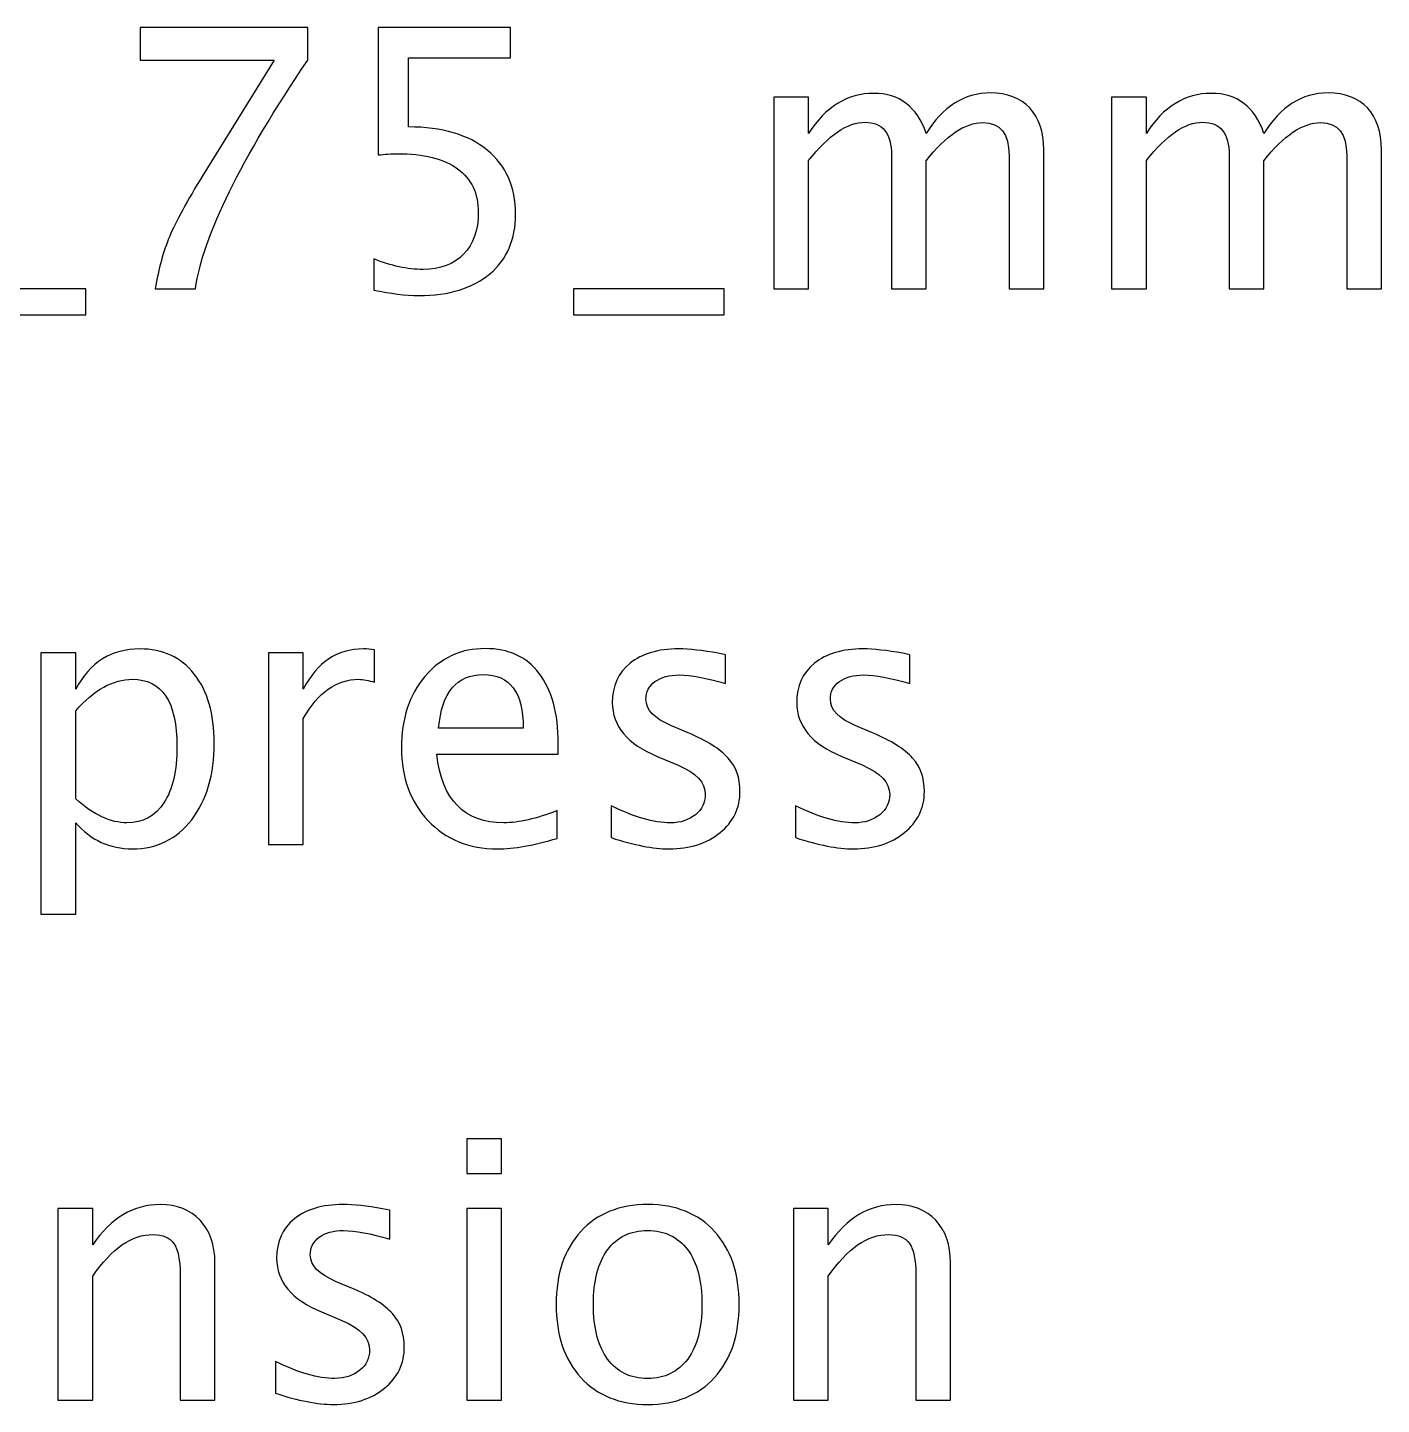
# Model space of a CAD drawing. Header units: centimetres. Extents: x -13 to 11.2, y -7 to 14.2.
# Drawn here: x 6.017 to 10.771, y 9.252 to 14.089 of the extents above; entities that cross this region are included whole.
import ezdxf

# ---------------------------------------------------------------- set-up
doc = ezdxf.new("R2010")
doc.units = ezdxf.units.CM
doc.header["$MEASUREMENT"] = 0
doc.layers.add('Layer 1', color=7, linetype='Continuous')

msp = doc.modelspace()

# ---------------------------------------------------------------- linework, layer by layer
at = {"layer": 'Layer 1'}
for points, knots in [([(6.46504, 13.17044), (6.47689, 13.24198), (6.49404, 13.304), (6.51605, 13.35607), (6.51605, 13.35607), (6.53807, 13.40814), (6.57722, 13.4799), (6.6331, 13.57091), (6.6331, 13.57091), (6.6331, 13.57091), (6.88287, 13.97435), (6.88287, 13.97435), (6.88287, 13.97435), (6.88287, 13.97435), (6.4117, 13.97435), (6.4117, 13.97435), (6.4117, 13.97435), (6.4117, 13.97435), (6.4117, 14.08865), (6.4117, 14.08865), (6.4117, 14.08865), (6.4117, 14.08865), (7.00098, 14.08865), (7.00098, 14.08865), (7.00098, 14.08865), (7.00098, 14.08865), (7.00098, 13.97435), (7.00098, 13.97435), (7.00098, 13.97435), (6.76582, 13.62722), (6.63416, 13.35925), (6.60601, 13.17044), (6.60601, 13.17044), (6.60601, 13.17044), (6.46504, 13.17044), (6.46504, 13.17044)], [0, 0, 0, 0, 0.1, 0.1, 0.1, 0.1, 0.2, 0.2, 0.2, 0.2, 0.3, 0.3, 0.3, 0.3, 0.4, 0.4, 0.4, 0.4, 0.5, 0.5, 0.5, 0.5, 0.6, 0.6, 0.6, 0.6, 0.7, 0.7, 0.7, 0.7, 0.8, 0.8, 0.8, 0.8, 1, 1, 1, 1]), ([(7.23254, 13.16663), (7.23254, 13.16663), (7.23254, 13.27585), (7.23254, 13.27585), (7.23254, 13.27585), (7.29329, 13.2513), (7.35086, 13.23902), (7.4059, 13.23902), (7.4059, 13.23902), (7.46601, 13.23902), (7.51342, 13.2568), (7.54792, 13.29236), (7.54792, 13.29236), (7.58243, 13.32792), (7.59957, 13.37682), (7.59957, 13.43905), (7.59957, 13.43905), (7.59957, 13.50593), (7.57523, 13.55716), (7.52655, 13.5925), (7.52655, 13.5925), (7.47786, 13.62785), (7.40738, 13.64542), (7.3153, 13.64542), (7.3153, 13.64542), (7.29392, 13.64542), (7.27128, 13.64394), (7.24778, 13.64098), (7.24778, 13.64098), (7.24778, 13.64098), (7.24778, 14.08865), (7.24778, 14.08865), (7.24778, 14.08865), (7.24778, 14.08865), (7.7126, 14.08865), (7.7126, 14.08865), (7.7126, 14.08865), (7.7126, 14.08865), (7.7126, 13.98197), (7.7126, 13.98197), (7.7126, 13.98197), (7.7126, 13.98197), (7.35446, 13.98197), (7.35446, 13.98197), (7.35446, 13.98197), (7.35446, 13.98197), (7.35446, 13.7394), (7.35446, 13.7394), (7.35446, 13.7394), (7.47257, 13.7394), (7.56465, 13.71231), (7.6309, 13.65812), (7.6309, 13.65812), (7.69715, 13.60415), (7.73038, 13.52922), (7.73038, 13.43333), (7.73038, 13.43333), (7.73038, 13.34401), (7.70032, 13.27416), (7.64021, 13.22357), (7.64021, 13.22357), (7.5801, 13.17298), (7.49712, 13.14758), (7.39129, 13.14758), (7.39129, 13.14758), (7.34409, 13.14758), (7.29117, 13.15393), (7.23254, 13.16663)], [0, 0, 0, 0, 0.0555556, 0.0555556, 0.0555556, 0.0555556, 0.1111111, 0.1111111, 0.1111111, 0.1111111, 0.1666667, 0.1666667, 0.1666667, 0.1666667, 0.2222222, 0.2222222, 0.2222222, 0.2222222, 0.2777778, 0.2777778, 0.2777778, 0.2777778, 0.3333333, 0.3333333, 0.3333333, 0.3333333, 0.3888889, 0.3888889, 0.3888889, 0.3888889, 0.4444444, 0.4444444, 0.4444444, 0.4444444, 0.5, 0.5, 0.5, 0.5, 0.5555556, 0.5555556, 0.5555556, 0.5555556, 0.6111111, 0.6111111, 0.6111111, 0.6111111, 0.6666667, 0.6666667, 0.6666667, 0.6666667, 0.7222222, 0.7222222, 0.7222222, 0.7222222, 0.7777778, 0.7777778, 0.7777778, 0.7777778, 0.8333333, 0.8333333, 0.8333333, 0.8333333, 0.8888889, 0.8888889, 0.8888889, 0.8888889, 1, 1, 1, 1]), ([(8.63758, 13.17044), (8.63758, 13.17044), (8.63758, 13.84354), (8.63758, 13.84354), (8.63758, 13.84354), (8.63758, 13.84354), (8.7595, 13.84354), (8.7595, 13.84354), (8.7595, 13.84354), (8.7595, 13.84354), (8.7595, 13.71633), (8.7595, 13.71633), (8.7595, 13.71633), (8.81898, 13.81052), (8.89518, 13.85751), (8.98852, 13.85751), (8.98852, 13.85751), (9.07848, 13.85751), (9.13965, 13.81052), (9.17225, 13.71633), (9.17225, 13.71633), (9.23004, 13.81137), (9.30539, 13.85878), (9.39789, 13.85878), (9.39789, 13.85878), (9.45694, 13.85878), (9.50287, 13.84142), (9.53568, 13.8065), (9.53568, 13.8065), (9.56849, 13.77157), (9.585, 13.72268), (9.585, 13.65981), (9.585, 13.65981), (9.585, 13.65981), (9.585, 13.17044), (9.585, 13.17044), (9.585, 13.17044), (9.585, 13.17044), (9.46308, 13.17044), (9.46308, 13.17044), (9.46308, 13.17044), (9.46308, 13.17044), (9.46308, 13.63971), (9.46308, 13.63971), (9.46308, 13.63971), (9.46308, 13.71633), (9.4326, 13.75464), (9.37164, 13.75464), (9.37164, 13.75464), (9.30835, 13.75464), (9.24189, 13.70998), (9.17225, 13.62044), (9.17225, 13.62044), (9.17225, 13.62044), (9.17225, 13.17044), (9.17225, 13.17044), (9.17225, 13.17044), (9.17225, 13.17044), (9.05033, 13.17044), (9.05033, 13.17044), (9.05033, 13.17044), (9.05033, 13.17044), (9.05033, 13.64013), (9.05033, 13.64013), (9.05033, 13.64013), (9.05033, 13.71739), (9.01943, 13.75591), (8.95741, 13.75591), (8.95741, 13.75591), (8.89581, 13.75591), (8.82977, 13.71104), (8.7595, 13.62108), (8.7595, 13.62108), (8.7595, 13.62108), (8.7595, 13.17044), (8.7595, 13.17044), (8.7595, 13.17044), (8.7595, 13.17044), (8.63758, 13.17044), (8.63758, 13.17044)], [0, 0, 0, 0, 0.047619, 0.047619, 0.047619, 0.047619, 0.0952381, 0.0952381, 0.0952381, 0.0952381, 0.1428571, 0.1428571, 0.1428571, 0.1428571, 0.1904762, 0.1904762, 0.1904762, 0.1904762, 0.2380952, 0.2380952, 0.2380952, 0.2380952, 0.2857143, 0.2857143, 0.2857143, 0.2857143, 0.3333333, 0.3333333, 0.3333333, 0.3333333, 0.3809524, 0.3809524, 0.3809524, 0.3809524, 0.4285714, 0.4285714, 0.4285714, 0.4285714, 0.4761905, 0.4761905, 0.4761905, 0.4761905, 0.5238095, 0.5238095, 0.5238095, 0.5238095, 0.5714286, 0.5714286, 0.5714286, 0.5714286, 0.6190476, 0.6190476, 0.6190476, 0.6190476, 0.6666667, 0.6666667, 0.6666667, 0.6666667, 0.7142857, 0.7142857, 0.7142857, 0.7142857, 0.7619048, 0.7619048, 0.7619048, 0.7619048, 0.8095238, 0.8095238, 0.8095238, 0.8095238, 0.8571429, 0.8571429, 0.8571429, 0.8571429, 0.9047619, 0.9047619, 0.9047619, 0.9047619, 1, 1, 1, 1]), ([(9.82334, 13.17044), (9.82334, 13.17044), (9.82334, 13.84354), (9.82334, 13.84354), (9.82334, 13.84354), (9.82334, 13.84354), (9.94526, 13.84354), (9.94526, 13.84354), (9.94526, 13.84354), (9.94526, 13.84354), (9.94526, 13.71633), (9.94526, 13.71633), (9.94526, 13.71633), (10.00474, 13.81052), (10.08094, 13.85751), (10.17428, 13.85751), (10.17428, 13.85751), (10.26424, 13.85751), (10.32541, 13.81052), (10.35801, 13.71633), (10.35801, 13.71633), (10.4158, 13.81137), (10.49115, 13.85878), (10.58365, 13.85878), (10.58365, 13.85878), (10.6427, 13.85878), (10.68863, 13.84142), (10.72144, 13.8065), (10.72144, 13.8065), (10.75425, 13.77157), (10.77076, 13.72268), (10.77076, 13.65981), (10.77076, 13.65981), (10.77076, 13.65981), (10.77076, 13.17044), (10.77076, 13.17044), (10.77076, 13.17044), (10.77076, 13.17044), (10.64884, 13.17044), (10.64884, 13.17044), (10.64884, 13.17044), (10.64884, 13.17044), (10.64884, 13.63971), (10.64884, 13.63971), (10.64884, 13.63971), (10.64884, 13.71633), (10.61836, 13.75464), (10.5574, 13.75464), (10.5574, 13.75464), (10.49411, 13.75464), (10.42765, 13.70998), (10.35801, 13.62044), (10.35801, 13.62044), (10.35801, 13.62044), (10.35801, 13.17044), (10.35801, 13.17044), (10.35801, 13.17044), (10.35801, 13.17044), (10.23609, 13.17044), (10.23609, 13.17044), (10.23609, 13.17044), (10.23609, 13.17044), (10.23609, 13.64013), (10.23609, 13.64013), (10.23609, 13.64013), (10.23609, 13.71739), (10.20519, 13.75591), (10.14317, 13.75591), (10.14317, 13.75591), (10.08157, 13.75591), (10.01553, 13.71104), (9.94526, 13.62108), (9.94526, 13.62108), (9.94526, 13.62108), (9.94526, 13.17044), (9.94526, 13.17044), (9.94526, 13.17044), (9.94526, 13.17044), (9.82334, 13.17044), (9.82334, 13.17044)], [0, 0, 0, 0, 0.047619, 0.047619, 0.047619, 0.047619, 0.0952381, 0.0952381, 0.0952381, 0.0952381, 0.1428571, 0.1428571, 0.1428571, 0.1428571, 0.1904762, 0.1904762, 0.1904762, 0.1904762, 0.2380952, 0.2380952, 0.2380952, 0.2380952, 0.2857143, 0.2857143, 0.2857143, 0.2857143, 0.3333333, 0.3333333, 0.3333333, 0.3333333, 0.3809524, 0.3809524, 0.3809524, 0.3809524, 0.4285714, 0.4285714, 0.4285714, 0.4285714, 0.4761905, 0.4761905, 0.4761905, 0.4761905, 0.5238095, 0.5238095, 0.5238095, 0.5238095, 0.5714286, 0.5714286, 0.5714286, 0.5714286, 0.6190476, 0.6190476, 0.6190476, 0.6190476, 0.6666667, 0.6666667, 0.6666667, 0.6666667, 0.7142857, 0.7142857, 0.7142857, 0.7142857, 0.7619048, 0.7619048, 0.7619048, 0.7619048, 0.8095238, 0.8095238, 0.8095238, 0.8095238, 0.8571429, 0.8571429, 0.8571429, 0.8571429, 0.9047619, 0.9047619, 0.9047619, 0.9047619, 1, 1, 1, 1]), ([(5.69288, 13.079), (5.69288, 13.079), (5.69288, 13.17044), (5.69288, 13.17044), (5.69288, 13.17044), (5.69288, 13.17044), (6.2212, 13.17044), (6.2212, 13.17044), (6.2212, 13.17044), (6.2212, 13.17044), (6.2212, 13.079), (6.2212, 13.079), (6.2212, 13.079), (6.2212, 13.079), (5.69288, 13.079), (5.69288, 13.079)], [0, 0, 0, 0, 0.2, 0.2, 0.2, 0.2, 0.4, 0.4, 0.4, 0.4, 0.6, 0.6, 0.6, 0.6, 1, 1, 1, 1]), ([(7.934, 13.079), (7.934, 13.079), (7.934, 13.17044), (7.934, 13.17044), (7.934, 13.17044), (7.934, 13.17044), (8.46232, 13.17044), (8.46232, 13.17044), (8.46232, 13.17044), (8.46232, 13.17044), (8.46232, 13.079), (8.46232, 13.079), (8.46232, 13.079), (8.46232, 13.079), (7.934, 13.079), (7.934, 13.079)], [0, 0, 0, 0, 0.2, 0.2, 0.2, 0.2, 0.4, 0.4, 0.4, 0.4, 0.6, 0.6, 0.6, 0.6, 1, 1, 1, 1]), ([(6.06392, 10.97376), (6.06392, 10.97376), (6.06392, 11.89197), (6.06392, 11.89197), (6.06392, 11.89197), (6.06392, 11.89197), (6.18584, 11.89197), (6.18584, 11.89197), (6.18584, 11.89197), (6.18584, 11.89197), (6.18584, 11.76476), (6.18584, 11.76476), (6.18584, 11.76476), (6.23579, 11.85895), (6.31094, 11.90594), (6.41105, 11.90594), (6.41105, 11.90594), (6.49212, 11.90594), (6.55583, 11.87652), (6.6024, 11.81746), (6.6024, 11.81746), (6.64897, 11.75841), (6.67225, 11.67776), (6.67225, 11.57553), (6.67225, 11.57553), (6.67225, 11.46419), (6.64579, 11.37423), (6.59309, 11.30608), (6.59309, 11.30608), (6.54038, 11.23771), (6.47096, 11.20363), (6.38502, 11.20363), (6.38502, 11.20363), (6.30522, 11.20363), (6.23876, 11.23411), (6.18584, 11.29528), (6.18584, 11.29528), (6.18584, 11.29528), (6.18584, 10.97376), (6.18584, 10.97376), (6.18584, 10.97376), (6.18584, 10.97376), (6.06392, 10.97376), (6.06392, 10.97376)], [0, 0, 0, 0, 0.0833333, 0.0833333, 0.0833333, 0.0833333, 0.1666667, 0.1666667, 0.1666667, 0.1666667, 0.25, 0.25, 0.25, 0.25, 0.3333333, 0.3333333, 0.3333333, 0.3333333, 0.4166667, 0.4166667, 0.4166667, 0.4166667, 0.5, 0.5, 0.5, 0.5, 0.5833333, 0.5833333, 0.5833333, 0.5833333, 0.6666667, 0.6666667, 0.6666667, 0.6666667, 0.75, 0.75, 0.75, 0.75, 0.8333333, 0.8333333, 0.8333333, 0.8333333, 1, 1, 1, 1]), ([(6.86317, 11.21887), (6.86317, 11.21887), (6.86317, 11.89197), (6.86317, 11.89197), (6.86317, 11.89197), (6.86317, 11.89197), (6.98509, 11.89197), (6.98509, 11.89197), (6.98509, 11.89197), (6.98509, 11.89197), (6.98509, 11.76476), (6.98509, 11.76476), (6.98509, 11.76476), (7.03356, 11.85895), (7.10384, 11.90594), (7.19612, 11.90594), (7.19612, 11.90594), (7.20861, 11.90594), (7.22173, 11.90488), (7.23528, 11.90277), (7.23528, 11.90277), (7.23528, 11.90277), (7.23528, 11.78868), (7.23528, 11.78868), (7.23528, 11.78868), (7.21411, 11.79566), (7.19549, 11.79926), (7.1794, 11.79926), (7.1794, 11.79926), (7.10193, 11.79926), (7.03716, 11.75354), (6.98509, 11.66189), (6.98509, 11.66189), (6.98509, 11.66189), (6.98509, 11.21887), (6.98509, 11.21887), (6.98509, 11.21887), (6.98509, 11.21887), (6.86317, 11.21887), (6.86317, 11.21887)], [0, 0, 0, 0, 0.0909091, 0.0909091, 0.0909091, 0.0909091, 0.1818182, 0.1818182, 0.1818182, 0.1818182, 0.2727273, 0.2727273, 0.2727273, 0.2727273, 0.3636364, 0.3636364, 0.3636364, 0.3636364, 0.4545455, 0.4545455, 0.4545455, 0.4545455, 0.5454545, 0.5454545, 0.5454545, 0.5454545, 0.6363636, 0.6363636, 0.6363636, 0.6363636, 0.7272727, 0.7272727, 0.7272727, 0.7272727, 0.8181818, 0.8181818, 0.8181818, 0.8181818, 1, 1, 1, 1]), ([(7.87684, 11.24046), (7.79493, 11.21591), (7.72486, 11.20363), (7.66644, 11.20363), (7.66644, 11.20363), (7.56675, 11.20363), (7.48568, 11.23665), (7.42324, 11.30248), (7.42324, 11.30248), (7.3608, 11.36831), (7.32947, 11.45361), (7.32947, 11.5586), (7.32947, 11.5586), (7.32947, 11.66041), (7.35699, 11.74402), (7.41223, 11.80942), (7.41223, 11.80942), (7.46748, 11.87461), (7.53817, 11.90721), (7.62432, 11.90721), (7.62432, 11.90721), (7.70581, 11.90721), (7.76889, 11.87821), (7.81334, 11.82022), (7.81334, 11.82022), (7.85779, 11.76222), (7.88002, 11.68009), (7.88002, 11.57362), (7.88002, 11.57362), (7.88002, 11.57362), (7.87938, 11.53637), (7.87938, 11.53637), (7.87938, 11.53637), (7.87938, 11.53637), (7.45393, 11.53637), (7.45393, 11.53637), (7.45393, 11.53637), (7.47171, 11.3755), (7.55024, 11.29507), (7.6893, 11.29507), (7.6893, 11.29507), (7.74032, 11.29507), (7.80276, 11.30946), (7.87684, 11.33825), (7.87684, 11.33825), (7.87684, 11.33825), (7.87684, 11.24046), (7.87684, 11.24046)], [0, 0, 0, 0, 0.0769231, 0.0769231, 0.0769231, 0.0769231, 0.1538462, 0.1538462, 0.1538462, 0.1538462, 0.2307692, 0.2307692, 0.2307692, 0.2307692, 0.3076923, 0.3076923, 0.3076923, 0.3076923, 0.3846154, 0.3846154, 0.3846154, 0.3846154, 0.4615385, 0.4615385, 0.4615385, 0.4615385, 0.5384615, 0.5384615, 0.5384615, 0.5384615, 0.6153846, 0.6153846, 0.6153846, 0.6153846, 0.6923077, 0.6923077, 0.6923077, 0.6923077, 0.7692308, 0.7692308, 0.7692308, 0.7692308, 0.8461538, 0.8461538, 0.8461538, 0.8461538, 1, 1, 1, 1]), ([(8.06628, 11.243), (8.06628, 11.243), (8.06628, 11.35476), (8.06628, 11.35476), (8.06628, 11.35476), (8.14608, 11.31497), (8.21529, 11.29507), (8.27435, 11.29507), (8.27435, 11.29507), (8.30949, 11.29507), (8.3387, 11.3046), (8.36177, 11.32365), (8.36177, 11.32365), (8.38484, 11.34248), (8.39648, 11.36619), (8.39648, 11.39477), (8.39648, 11.39477), (8.39648, 11.43646), (8.3641, 11.47097), (8.29933, 11.49827), (8.29933, 11.49827), (8.29933, 11.49827), (8.22799, 11.52854), (8.22799, 11.52854), (8.22799, 11.52854), (8.1228, 11.57214), (8.07009, 11.63522), (8.07009, 11.71713), (8.07009, 11.71713), (8.07009, 11.77577), (8.09083, 11.82191), (8.13232, 11.85556), (8.13232, 11.85556), (8.17381, 11.88922), (8.23075, 11.90594), (8.30292, 11.90594), (8.30292, 11.90594), (8.34039, 11.90594), (8.38696, 11.90086), (8.4422, 11.89049), (8.4422, 11.89049), (8.4422, 11.89049), (8.4676, 11.88562), (8.4676, 11.88562), (8.4676, 11.88562), (8.4676, 11.88562), (8.4676, 11.78402), (8.4676, 11.78402), (8.4676, 11.78402), (8.39966, 11.80434), (8.34547, 11.8145), (8.30504, 11.8145), (8.30504, 11.8145), (8.26948, 11.8145), (8.24133, 11.80667), (8.21995, 11.79122), (8.21995, 11.79122), (8.19878, 11.77577), (8.1882, 11.75502), (8.1882, 11.72899), (8.1882, 11.72899), (8.1882, 11.69237), (8.21783, 11.66125), (8.27731, 11.63607), (8.27731, 11.63607), (8.27731, 11.63607), (8.33594, 11.6113), (8.33594, 11.6113), (8.33594, 11.6113), (8.40241, 11.58336), (8.4494, 11.55373), (8.47691, 11.52261), (8.47691, 11.52261), (8.50464, 11.4915), (8.5184, 11.45255), (8.5184, 11.40598), (8.5184, 11.40598), (8.5184, 11.34693), (8.49512, 11.29846), (8.44834, 11.26057), (8.44834, 11.26057), (8.40177, 11.22268), (8.34208, 11.20363), (8.26948, 11.20363), (8.26948, 11.20363), (8.2136, 11.20363), (8.14608, 11.21675), (8.06628, 11.243)], [0, 0, 0, 0, 0.0434783, 0.0434783, 0.0434783, 0.0434783, 0.0869565, 0.0869565, 0.0869565, 0.0869565, 0.1304348, 0.1304348, 0.1304348, 0.1304348, 0.173913, 0.173913, 0.173913, 0.173913, 0.2173913, 0.2173913, 0.2173913, 0.2173913, 0.2608696, 0.2608696, 0.2608696, 0.2608696, 0.3043478, 0.3043478, 0.3043478, 0.3043478, 0.3478261, 0.3478261, 0.3478261, 0.3478261, 0.3913043, 0.3913043, 0.3913043, 0.3913043, 0.4347826, 0.4347826, 0.4347826, 0.4347826, 0.4782609, 0.4782609, 0.4782609, 0.4782609, 0.5217391, 0.5217391, 0.5217391, 0.5217391, 0.5652174, 0.5652174, 0.5652174, 0.5652174, 0.6086957, 0.6086957, 0.6086957, 0.6086957, 0.6521739, 0.6521739, 0.6521739, 0.6521739, 0.6956522, 0.6956522, 0.6956522, 0.6956522, 0.7391304, 0.7391304, 0.7391304, 0.7391304, 0.7826087, 0.7826087, 0.7826087, 0.7826087, 0.826087, 0.826087, 0.826087, 0.826087, 0.8695652, 0.8695652, 0.8695652, 0.8695652, 0.9130435, 0.9130435, 0.9130435, 0.9130435, 1, 1, 1, 1]), ([(8.71377, 11.243), (8.71377, 11.243), (8.71377, 11.35476), (8.71377, 11.35476), (8.71377, 11.35476), (8.79357, 11.31497), (8.86278, 11.29507), (8.92184, 11.29507), (8.92184, 11.29507), (8.95698, 11.29507), (8.98619, 11.3046), (9.00926, 11.32365), (9.00926, 11.32365), (9.03233, 11.34248), (9.04397, 11.36619), (9.04397, 11.39477), (9.04397, 11.39477), (9.04397, 11.43646), (9.01159, 11.47097), (8.94682, 11.49827), (8.94682, 11.49827), (8.94682, 11.49827), (8.87548, 11.52854), (8.87548, 11.52854), (8.87548, 11.52854), (8.77029, 11.57214), (8.71758, 11.63522), (8.71758, 11.71713), (8.71758, 11.71713), (8.71758, 11.77577), (8.73832, 11.82191), (8.77981, 11.85556), (8.77981, 11.85556), (8.8213, 11.88922), (8.87824, 11.90594), (8.95041, 11.90594), (8.95041, 11.90594), (8.98788, 11.90594), (9.03445, 11.90086), (9.08969, 11.89049), (9.08969, 11.89049), (9.08969, 11.89049), (9.11509, 11.88562), (9.11509, 11.88562), (9.11509, 11.88562), (9.11509, 11.88562), (9.11509, 11.78402), (9.11509, 11.78402), (9.11509, 11.78402), (9.04715, 11.80434), (8.99296, 11.8145), (8.95253, 11.8145), (8.95253, 11.8145), (8.91697, 11.8145), (8.88882, 11.80667), (8.86744, 11.79122), (8.86744, 11.79122), (8.84627, 11.77577), (8.83569, 11.75502), (8.83569, 11.72899), (8.83569, 11.72899), (8.83569, 11.69237), (8.86532, 11.66125), (8.9248, 11.63607), (8.9248, 11.63607), (8.9248, 11.63607), (8.98343, 11.6113), (8.98343, 11.6113), (8.98343, 11.6113), (9.0499, 11.58336), (9.09689, 11.55373), (9.1244, 11.52261), (9.1244, 11.52261), (9.15213, 11.4915), (9.16589, 11.45255), (9.16589, 11.40598), (9.16589, 11.40598), (9.16589, 11.34693), (9.14261, 11.29846), (9.09583, 11.26057), (9.09583, 11.26057), (9.04926, 11.22268), (8.98957, 11.20363), (8.91697, 11.20363), (8.91697, 11.20363), (8.86109, 11.20363), (8.79357, 11.21675), (8.71377, 11.243)], [0, 0, 0, 0, 0.0434783, 0.0434783, 0.0434783, 0.0434783, 0.0869565, 0.0869565, 0.0869565, 0.0869565, 0.1304348, 0.1304348, 0.1304348, 0.1304348, 0.173913, 0.173913, 0.173913, 0.173913, 0.2173913, 0.2173913, 0.2173913, 0.2173913, 0.2608696, 0.2608696, 0.2608696, 0.2608696, 0.3043478, 0.3043478, 0.3043478, 0.3043478, 0.3478261, 0.3478261, 0.3478261, 0.3478261, 0.3913043, 0.3913043, 0.3913043, 0.3913043, 0.4347826, 0.4347826, 0.4347826, 0.4347826, 0.4782609, 0.4782609, 0.4782609, 0.4782609, 0.5217391, 0.5217391, 0.5217391, 0.5217391, 0.5652174, 0.5652174, 0.5652174, 0.5652174, 0.6086957, 0.6086957, 0.6086957, 0.6086957, 0.6521739, 0.6521739, 0.6521739, 0.6521739, 0.6956522, 0.6956522, 0.6956522, 0.6956522, 0.7391304, 0.7391304, 0.7391304, 0.7391304, 0.7826087, 0.7826087, 0.7826087, 0.7826087, 0.826087, 0.826087, 0.826087, 0.826087, 0.8695652, 0.8695652, 0.8695652, 0.8695652, 0.9130435, 0.9130435, 0.9130435, 0.9130435, 1, 1, 1, 1]), ([(7.46028, 11.62781), (7.46028, 11.62781), (7.75746, 11.62781), (7.75746, 11.62781), (7.75746, 11.62781), (7.75746, 11.75312), (7.71068, 11.81577), (7.61734, 11.81577), (7.61734, 11.81577), (7.52336, 11.81577), (7.47108, 11.75312), (7.46028, 11.62781)], [0, 0, 0, 0, 0.25, 0.25, 0.25, 0.25, 0.5, 0.5, 0.5, 0.5, 1, 1, 1, 1]), ([(6.18584, 11.37931), (6.24871, 11.32322), (6.30861, 11.29507), (6.36555, 11.29507), (6.36555, 11.29507), (6.42164, 11.29507), (6.46503, 11.31857), (6.49551, 11.36534), (6.49551, 11.36534), (6.5262, 11.41212), (6.54144, 11.47795), (6.54144, 11.56304), (6.54144, 11.56304), (6.54144, 11.72052), (6.48937, 11.79926), (6.38523, 11.79926), (6.38523, 11.79926), (6.31707, 11.79926), (6.25061, 11.76243), (6.18584, 11.68856), (6.18584, 11.68856), (6.18584, 11.68856), (6.18584, 11.37931), (6.18584, 11.37931)], [0, 0, 0, 0, 0.1428571, 0.1428571, 0.1428571, 0.1428571, 0.2857143, 0.2857143, 0.2857143, 0.2857143, 0.4285714, 0.4285714, 0.4285714, 0.4285714, 0.5714286, 0.5714286, 0.5714286, 0.5714286, 0.7142857, 0.7142857, 0.7142857, 0.7142857, 1, 1, 1, 1]), ([(7.55925, 10.06359), (7.55925, 10.06359), (7.55925, 10.18551), (7.55925, 10.18551), (7.55925, 10.18551), (7.55925, 10.18551), (7.68117, 10.18551), (7.68117, 10.18551), (7.68117, 10.18551), (7.68117, 10.18551), (7.68117, 10.06359), (7.68117, 10.06359), (7.68117, 10.06359), (7.68117, 10.06359), (7.55925, 10.06359), (7.55925, 10.06359)], [0, 0, 0, 0, 0.2, 0.2, 0.2, 0.2, 0.4, 0.4, 0.4, 0.4, 0.6, 0.6, 0.6, 0.6, 1, 1, 1, 1]), ([(6.12351, 9.2673), (6.12351, 9.2673), (6.12351, 9.9404), (6.12351, 9.9404), (6.12351, 9.9404), (6.12351, 9.9404), (6.24543, 9.9404), (6.24543, 9.9404), (6.24543, 9.9404), (6.24543, 9.9404), (6.24543, 9.81319), (6.24543, 9.81319), (6.24543, 9.81319), (6.30999, 9.90738), (6.38915, 9.95437), (6.48271, 9.95437), (6.48271, 9.95437), (6.54155, 9.95437), (6.58833, 9.93596), (6.62283, 9.89891), (6.62283, 9.89891), (6.65733, 9.86208), (6.67469, 9.81234), (6.67469, 9.75011), (6.67469, 9.75011), (6.67469, 9.75011), (6.67469, 9.2673), (6.67469, 9.2673), (6.67469, 9.2673), (6.67469, 9.2673), (6.55277, 9.2673), (6.55277, 9.2673), (6.55277, 9.2673), (6.55277, 9.2673), (6.55277, 9.71032), (6.55277, 9.71032), (6.55277, 9.71032), (6.55277, 9.76027), (6.54536, 9.79583), (6.53076, 9.817), (6.53076, 9.817), (6.51594, 9.83838), (6.4916, 9.84896), (6.45752, 9.84896), (6.45752, 9.84896), (6.38259, 9.84896), (6.31189, 9.80007), (6.24543, 9.70228), (6.24543, 9.70228), (6.24543, 9.70228), (6.24543, 9.2673), (6.24543, 9.2673), (6.24543, 9.2673), (6.24543, 9.2673), (6.12351, 9.2673), (6.12351, 9.2673)], [0, 0, 0, 0, 0.0666667, 0.0666667, 0.0666667, 0.0666667, 0.1333333, 0.1333333, 0.1333333, 0.1333333, 0.2, 0.2, 0.2, 0.2, 0.2666667, 0.2666667, 0.2666667, 0.2666667, 0.3333333, 0.3333333, 0.3333333, 0.3333333, 0.4, 0.4, 0.4, 0.4, 0.4666667, 0.4666667, 0.4666667, 0.4666667, 0.5333333, 0.5333333, 0.5333333, 0.5333333, 0.6, 0.6, 0.6, 0.6, 0.6666667, 0.6666667, 0.6666667, 0.6666667, 0.7333333, 0.7333333, 0.7333333, 0.7333333, 0.8, 0.8, 0.8, 0.8, 0.8666667, 0.8666667, 0.8666667, 0.8666667, 1, 1, 1, 1]), ([(6.88763, 9.29143), (6.88763, 9.29143), (6.88763, 9.40319), (6.88763, 9.40319), (6.88763, 9.40319), (6.96743, 9.3634), (7.03664, 9.3435), (7.0957, 9.3435), (7.0957, 9.3435), (7.13084, 9.3435), (7.16005, 9.35303), (7.18312, 9.37208), (7.18312, 9.37208), (7.20619, 9.39091), (7.21783, 9.41462), (7.21783, 9.4432), (7.21783, 9.4432), (7.21783, 9.48489), (7.18545, 9.5194), (7.12068, 9.5467), (7.12068, 9.5467), (7.12068, 9.5467), (7.04934, 9.57697), (7.04934, 9.57697), (7.04934, 9.57697), (6.94415, 9.62057), (6.89144, 9.68365), (6.89144, 9.76556), (6.89144, 9.76556), (6.89144, 9.8242), (6.91218, 9.87034), (6.95367, 9.90399), (6.95367, 9.90399), (6.99516, 9.93765), (7.0521, 9.95437), (7.12427, 9.95437), (7.12427, 9.95437), (7.16174, 9.95437), (7.20831, 9.94929), (7.26355, 9.93892), (7.26355, 9.93892), (7.26355, 9.93892), (7.28895, 9.93405), (7.28895, 9.93405), (7.28895, 9.93405), (7.28895, 9.93405), (7.28895, 9.83245), (7.28895, 9.83245), (7.28895, 9.83245), (7.22101, 9.85277), (7.16682, 9.86293), (7.12639, 9.86293), (7.12639, 9.86293), (7.09083, 9.86293), (7.06268, 9.8551), (7.0413, 9.83965), (7.0413, 9.83965), (7.02013, 9.8242), (7.00955, 9.80345), (7.00955, 9.77742), (7.00955, 9.77742), (7.00955, 9.7408), (7.03918, 9.70968), (7.09866, 9.6845), (7.09866, 9.6845), (7.09866, 9.6845), (7.15729, 9.65973), (7.15729, 9.65973), (7.15729, 9.65973), (7.22376, 9.63179), (7.27075, 9.60216), (7.29826, 9.57104), (7.29826, 9.57104), (7.32599, 9.53993), (7.33975, 9.50098), (7.33975, 9.45441), (7.33975, 9.45441), (7.33975, 9.39536), (7.31647, 9.34689), (7.26969, 9.309), (7.26969, 9.309), (7.22312, 9.27111), (7.16343, 9.25206), (7.09083, 9.25206), (7.09083, 9.25206), (7.03495, 9.25206), (6.96743, 9.26518), (6.88763, 9.29143)], [0, 0, 0, 0, 0.0434783, 0.0434783, 0.0434783, 0.0434783, 0.0869565, 0.0869565, 0.0869565, 0.0869565, 0.1304348, 0.1304348, 0.1304348, 0.1304348, 0.173913, 0.173913, 0.173913, 0.173913, 0.2173913, 0.2173913, 0.2173913, 0.2173913, 0.2608696, 0.2608696, 0.2608696, 0.2608696, 0.3043478, 0.3043478, 0.3043478, 0.3043478, 0.3478261, 0.3478261, 0.3478261, 0.3478261, 0.3913043, 0.3913043, 0.3913043, 0.3913043, 0.4347826, 0.4347826, 0.4347826, 0.4347826, 0.4782609, 0.4782609, 0.4782609, 0.4782609, 0.5217391, 0.5217391, 0.5217391, 0.5217391, 0.5652174, 0.5652174, 0.5652174, 0.5652174, 0.6086957, 0.6086957, 0.6086957, 0.6086957, 0.6521739, 0.6521739, 0.6521739, 0.6521739, 0.6956522, 0.6956522, 0.6956522, 0.6956522, 0.7391304, 0.7391304, 0.7391304, 0.7391304, 0.7826087, 0.7826087, 0.7826087, 0.7826087, 0.826087, 0.826087, 0.826087, 0.826087, 0.8695652, 0.8695652, 0.8695652, 0.8695652, 0.9130435, 0.9130435, 0.9130435, 0.9130435, 1, 1, 1, 1]), ([(7.55925, 9.2673), (7.55925, 9.2673), (7.55925, 9.9404), (7.55925, 9.9404), (7.55925, 9.9404), (7.55925, 9.9404), (7.68117, 9.9404), (7.68117, 9.9404), (7.68117, 9.9404), (7.68117, 9.9404), (7.68117, 9.2673), (7.68117, 9.2673), (7.68117, 9.2673), (7.68117, 9.2673), (7.55925, 9.2673), (7.55925, 9.2673)], [0, 0, 0, 0, 0.2, 0.2, 0.2, 0.2, 0.4, 0.4, 0.4, 0.4, 0.6, 0.6, 0.6, 0.6, 1, 1, 1, 1]), ([(8.19425, 9.25206), (8.0954, 9.25206), (8.01709, 9.2836), (7.95951, 9.34668), (7.95951, 9.34668), (7.90173, 9.40975), (7.87294, 9.49548), (7.87294, 9.60364), (7.87294, 9.60364), (7.87294, 9.71159), (7.90173, 9.7971), (7.95951, 9.85997), (7.95951, 9.85997), (8.01709, 9.92283), (8.0954, 9.95437), (8.19425, 9.95437), (8.19425, 9.95437), (8.2931, 9.95437), (8.37142, 9.92283), (8.42899, 9.85997), (8.42899, 9.85997), (8.48677, 9.7971), (8.51556, 9.71159), (8.51556, 9.60364), (8.51556, 9.60364), (8.51556, 9.49548), (8.48677, 9.40975), (8.42899, 9.34668), (8.42899, 9.34668), (8.37142, 9.2836), (8.2931, 9.25206), (8.19425, 9.25206)], [0, 0, 0, 0, 0.1111111, 0.1111111, 0.1111111, 0.1111111, 0.2222222, 0.2222222, 0.2222222, 0.2222222, 0.3333333, 0.3333333, 0.3333333, 0.3333333, 0.4444444, 0.4444444, 0.4444444, 0.4444444, 0.5555556, 0.5555556, 0.5555556, 0.5555556, 0.6666667, 0.6666667, 0.6666667, 0.6666667, 0.7777778, 0.7777778, 0.7777778, 0.7777778, 1, 1, 1, 1]), ([(8.70648, 9.2673), (8.70648, 9.2673), (8.70648, 9.9404), (8.70648, 9.9404), (8.70648, 9.9404), (8.70648, 9.9404), (8.8284, 9.9404), (8.8284, 9.9404), (8.8284, 9.9404), (8.8284, 9.9404), (8.8284, 9.81319), (8.8284, 9.81319), (8.8284, 9.81319), (8.89296, 9.90738), (8.97212, 9.95437), (9.06568, 9.95437), (9.06568, 9.95437), (9.12452, 9.95437), (9.1713, 9.93596), (9.2058, 9.89891), (9.2058, 9.89891), (9.2403, 9.86208), (9.25766, 9.81234), (9.25766, 9.75011), (9.25766, 9.75011), (9.25766, 9.75011), (9.25766, 9.2673), (9.25766, 9.2673), (9.25766, 9.2673), (9.25766, 9.2673), (9.13574, 9.2673), (9.13574, 9.2673), (9.13574, 9.2673), (9.13574, 9.2673), (9.13574, 9.71032), (9.13574, 9.71032), (9.13574, 9.71032), (9.13574, 9.76027), (9.12833, 9.79583), (9.11373, 9.817), (9.11373, 9.817), (9.09891, 9.83838), (9.07457, 9.84896), (9.04049, 9.84896), (9.04049, 9.84896), (8.96556, 9.84896), (8.89486, 9.80007), (8.8284, 9.70228), (8.8284, 9.70228), (8.8284, 9.70228), (8.8284, 9.2673), (8.8284, 9.2673), (8.8284, 9.2673), (8.8284, 9.2673), (8.70648, 9.2673), (8.70648, 9.2673)], [0, 0, 0, 0, 0.0666667, 0.0666667, 0.0666667, 0.0666667, 0.1333333, 0.1333333, 0.1333333, 0.1333333, 0.2, 0.2, 0.2, 0.2, 0.2666667, 0.2666667, 0.2666667, 0.2666667, 0.3333333, 0.3333333, 0.3333333, 0.3333333, 0.4, 0.4, 0.4, 0.4, 0.4666667, 0.4666667, 0.4666667, 0.4666667, 0.5333333, 0.5333333, 0.5333333, 0.5333333, 0.6, 0.6, 0.6, 0.6, 0.6666667, 0.6666667, 0.6666667, 0.6666667, 0.7333333, 0.7333333, 0.7333333, 0.7333333, 0.8, 0.8, 0.8, 0.8, 0.8666667, 0.8666667, 0.8666667, 0.8666667, 1, 1, 1, 1]), ([(8.19404, 9.3435), (8.25436, 9.3435), (8.30135, 9.36615), (8.3348, 9.41166), (8.3348, 9.41166), (8.36803, 9.45695), (8.38475, 9.52109), (8.38475, 9.60364), (8.38475, 9.60364), (8.38475, 9.68598), (8.36803, 9.7499), (8.3348, 9.7952), (8.3348, 9.7952), (8.30135, 9.84028), (8.25436, 9.86293), (8.19404, 9.86293), (8.19404, 9.86293), (8.1335, 9.86293), (8.08651, 9.84028), (8.05349, 9.7952), (8.05349, 9.7952), (8.02026, 9.7499), (8.00375, 9.68598), (8.00375, 9.60364), (8.00375, 9.60364), (8.00375, 9.52109), (8.02026, 9.45695), (8.05349, 9.41166), (8.05349, 9.41166), (8.08651, 9.36615), (8.1335, 9.3435), (8.19404, 9.3435)], [0, 0, 0, 0, 0.1111111, 0.1111111, 0.1111111, 0.1111111, 0.2222222, 0.2222222, 0.2222222, 0.2222222, 0.3333333, 0.3333333, 0.3333333, 0.3333333, 0.4444444, 0.4444444, 0.4444444, 0.4444444, 0.5555556, 0.5555556, 0.5555556, 0.5555556, 0.6666667, 0.6666667, 0.6666667, 0.6666667, 0.7777778, 0.7777778, 0.7777778, 0.7777778, 1, 1, 1, 1])]:
    msp.add_open_spline(points, degree=3, knots=knots, dxfattribs=at)

doc.saveas('drawing.dxf')
